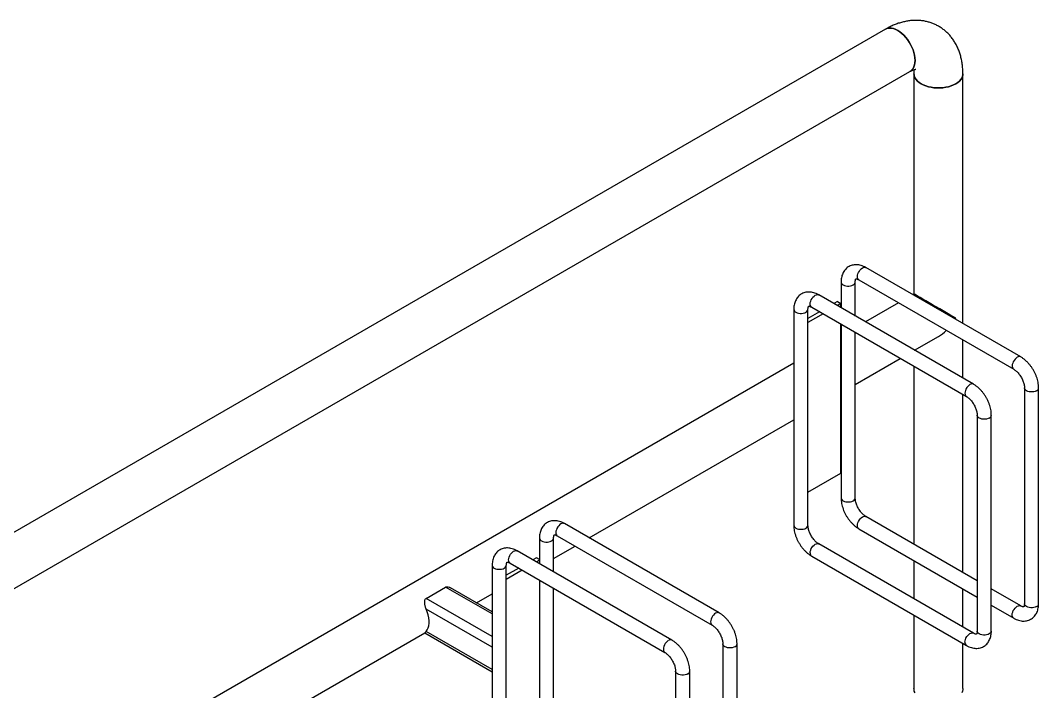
# Model space of a CAD drawing. Header units: millimetres. Extents: x 4169 to 10109, y -3451 to 749.
# Drawn here: x 8571 to 9576, y -792 to -129 of the extents above; entities that cross this region are included whole.
import ezdxf

# ---------------------------------------------------------------- set-up
doc = ezdxf.new("R2010")
doc.units = ezdxf.units.MM

# ---------------------------------------------------------------- blocks, each defined once
blk = doc.blocks.new('izometria')
for p, q in [((-485.8, 2387.8), (-1784.4, 1638.1)), ((-1760.3, 1596.3), (-461.7, 2345.9)), ((-457.8, 2343.7), (-457.8, 2126.3)), ((-409.5, 2097.2), (-409.5, 2343.7)), ((-352.3, 2064.2), (-505.1, 2152.4)), ((-529.7, 2138.1), (-529.7, 2112.7)), ((-515.7, 2104.6), (-515.7, 2138.1)), ((-512.1, 2140.2), (-359.3, 2052.1)), ((-399, 2037.2), (-551.7, 2125.4)), ((-457.8, 2126.3), (-458.9, 2125.7)), ((-576.4, 2111.2), (-576.4, 1898.1)), ((-562.4, 1898.1), (-562.4, 2111.2)), ((-558.7, 2113.3), (-406, 2025.1)), ((-533.3, 2118.9), (-536.9, 2116.9)), ((-529.8, 2116.9), (-533.4, 2114.8)), ((-533.3, 2118.9), (-529.8, 2116.9)), ((-529.8, 2112.7), (-529.8, 2116.9)), ((-472.9, 2117.6), (-505.5, 2098.8)), ((-550.9, 2108.8), (-562.4, 2102.2)), ((-547.4, 2106.7), (-562.4, 2098.1)), ((-529.8, 1949.5), (-529.8, 2096.6)), ((-529.7, 2096.5), (-529.7, 1925)), ((-529.7, 2084.8), (-529.8, 2084.8)), ((-515.7, 1925), (-515.7, 2088.5)), ((-457.2, 2070.9), (-433.6, 2084.5)), ((-409.5, 2043.3), (-409.5, 2081)), ((-515.7, 2037.1), (-471.2, 2062.8)), ((-576.4, 2057.9), (-1194.3, 1701.2)), ((-457.8, 2055), (-457.8, 1879.3)), ((-348.7, 2033.6), (-348.7, 1820.5)), ((-334.7, 1820.5), (-334.7, 2033.6)), ((-529.8, 2029), (-529.7, 2029)), ((-409.5, 1851.4), (-409.5, 2027.1)), ((-778.3, 1885.5), (-576.4, 2002.1)), ((-395.4, 2006.7), (-395.4, 1793.6)), ((-381.4, 1793.6), (-381.4, 2006.7)), ((-562.4, 1930.7), (-529.8, 1949.5)), ((-650, 1811.5), (-802.8, 1899.7)), ((-395.4, 1843.2), (-505.1, 1906.6)), ((-512.1, 1894.5), (-395.4, 1827.1)), ((-827.4, 1885.4), (-827.4, 1860)), ((-813.4, 1851.9), (-813.4, 1885.4)), ((-809.8, 1887.6), (-657, 1799.4)), ((-399, 1791.5), (-551.7, 1879.6)), ((-696.7, 1784.6), (-849.4, 1872.7)), ((-813.4, 1865.3), (-792.3, 1877.5)), ((-856.4, 1860.6), (-703.7, 1772.4)), ((-830.3, 1865.9), (-833.9, 1863.8)), ((-827.4, 1863.4), (-830.4, 1861.7)), ((-827.4, 1864.2), (-830.3, 1865.9)), ((-558.7, 1867.5), (-406, 1779.3)), ((-457.8, 1863.1), (-457.8, 1825.4)), ((-874.1, 1858.5), (-874.1, 1645.4)), ((-860.1, 1645.4), (-860.1, 1858.5)), ((-847.9, 1855.7), (-860.1, 1848.7)), ((-844.4, 1853.7), (-860.1, 1844.6)), ((-827.4, 1843.9), (-827.4, 1672.3)), ((-939.2, 1825.8), (-920, 1836.9)), ((-874.1, 1810.4), (-920, 1836.9)), ((-874.1, 1812.5), (-915.1, 1836.2)), ((-889.4, 1821.4), (-874.1, 1830.2)), ((-813.4, 1672.3), (-813.4, 1835.8)), ((-409.5, 1797.5), (-409.5, 1835.2)), ((-352.3, 1818.4), (-381.4, 1835.2)), ((-874.1, 1788.2), (-939.2, 1825.8)), ((-874.1, 1777.7), (-939.2, 1815.3)), ((-457.8, 1809.2), (-457.8, 1736.8)), ((-381.4, 1819), (-359.3, 1806.3)), ((-1146, 1673.3), (-940.5, 1791.9)), ((-940.7, 1791.8), (-874.1, 1753.3)), ((-874.1, 1755.5), (-939.2, 1793.1)), ((-646.4, 1780.9), (-646.4, 1567.8)), ((-632.4, 1567.8), (-632.4, 1780.9)), ((-409.5, 1736.8), (-409.5, 1781.3)), ((-693, 1754), (-693, 1540.9)), ((-679, 1540.9), (-679, 1754))]:
    blk.add_line(p, q)
at = {"flags": 128}
for points in [[(-485.8, 2387.8), (-485.1, 2388.1), (-483.4, 2388.7), (-481.7, 2388.9), (-479.8, 2388.8), (-477.8, 2388.4), (-475.8, 2387.6), (-473.7, 2386.6), (-471.7, 2385.2), (-469.6, 2383.6), (-467.7, 2381.8), (-465.8, 2379.7), (-464, 2377.5), (-462.4, 2375.1), (-461, 2372.5), (-459.7, 2369.9), (-458.6, 2367.3), (-457.8, 2364.6), (-457.2, 2362), (-456.8, 2359.4), (-456.7, 2357), (-456.8, 2354.7), (-457.2, 2352.6), (-457.8, 2350.6), (-458.6, 2349), (-459.7, 2347.5), (-461, 2346.4), (-461.7, 2345.9)], [(-456.7, 2357), (-456.8, 2359.4), (-457.2, 2362), (-457.8, 2364.6), (-458.6, 2367.3), (-459.7, 2369.9), (-461, 2372.5), (-462.4, 2375.1), (-464, 2377.5), (-465.8, 2379.7), (-467.7, 2381.8), (-469.6, 2383.6), (-471.7, 2385.2), (-473.7, 2386.6), (-475.8, 2387.6), (-477.8, 2388.4), (-479.8, 2388.8), (-481.7, 2388.9), (-483.4, 2388.7), (-485.1, 2388.1), (-485.8, 2387.8)], [(-461.7, 2345.9), (-461, 2346.4), (-459.7, 2347.5), (-458.6, 2349), (-457.8, 2350.6), (-457.2, 2352.6), (-456.8, 2354.7), (-456.7, 2357)], [(-409.5, 2343.7), (-409.5, 2342.8), (-409.9, 2341.2), (-410.6, 2339.5), (-411.6, 2338), (-412.9, 2336.5), (-414.6, 2335.1), (-416.5, 2333.8), (-418.7, 2332.7), (-421.1, 2331.7), (-423.7, 2331), (-426.4, 2330.4), (-429.3, 2330), (-432.1, 2329.8), (-435.1, 2329.8), (-438, 2330), (-440.8, 2330.4), (-443.5, 2331), (-446.1, 2331.7), (-448.5, 2332.7), (-450.7, 2333.8), (-452.6, 2335.1), (-454.3, 2336.5), (-455.6, 2338), (-456.7, 2339.5), (-457.4, 2341.2), (-457.7, 2342.8), (-457.8, 2343.7)], [(-457.8, 2343.7), (-457.7, 2342.8), (-457.4, 2341.2), (-456.7, 2339.5), (-455.6, 2338), (-454.3, 2336.5), (-452.6, 2335.1), (-450.7, 2333.8), (-448.5, 2332.7), (-446.1, 2331.7), (-443.5, 2331), (-440.8, 2330.4), (-438, 2330), (-435.1, 2329.8), (-432.1, 2329.8), (-429.3, 2330), (-426.4, 2330.4), (-423.7, 2331), (-421.1, 2331.7), (-418.7, 2332.7), (-416.5, 2333.8), (-414.6, 2335.1), (-412.9, 2336.5), (-411.6, 2338), (-410.6, 2339.5), (-409.9, 2341.2), (-409.5, 2342.8), (-409.5, 2343.7)], [(-512.1, 2140.2), (-512.4, 2140.5), (-513, 2141.2), (-513.4, 2142.2), (-513.5, 2143.4), (-513.4, 2144.8), (-513, 2146.2), (-512.4, 2147.6), (-511.6, 2149), (-510.7, 2150.2), (-509.7, 2151.2), (-508.6, 2152), (-507.5, 2152.5), (-506.4, 2152.7), (-505.5, 2152.5), (-505.1, 2152.4)], [(-529.7, 2138.1), (-529.7, 2137.7), (-529.3, 2136.8), (-528.6, 2136), (-527.7, 2135.3), (-526.4, 2134.7), (-525, 2134.3), (-523.5, 2134.1), (-521.9, 2134.1), (-520.4, 2134.3), (-519, 2134.7), (-517.8, 2135.3), (-516.8, 2136), (-516.1, 2136.8), (-515.7, 2137.7), (-515.7, 2138.1)], [(-558.7, 2113.3), (-559.1, 2113.6), (-559.7, 2114.3), (-560.1, 2115.3), (-560.2, 2116.5), (-560.1, 2117.8), (-559.7, 2119.3), (-559.1, 2120.7), (-558.3, 2122), (-557.4, 2123.3), (-556.3, 2124.3), (-555.2, 2125.1), (-554.1, 2125.6), (-553.1, 2125.7), (-552.1, 2125.6), (-551.7, 2125.4)], [(-574.3, 2108.3), (-573.1, 2107.8), (-571.7, 2107.4), (-570.2, 2107.2), (-568.6, 2107.2), (-567.1, 2107.4), (-565.6, 2107.8), (-564.4, 2108.3), (-563.4, 2109), (-562.8, 2109.9), (-562.4, 2110.7), (-562.4, 2111.2)], [(-355.8, 2063.8), (-356.9, 2063.1), (-358, 2062), (-358.9, 2060.8), (-359.7, 2059.5), (-360.3, 2058), (-360.7, 2056.6), (-360.8, 2055.3), (-360.7, 2054.1), (-360.3, 2053.1), (-359.7, 2052.3), (-359.3, 2052.1)], [(-402.5, 2036.9), (-403.6, 2036.1), (-404.6, 2035.1), (-405.6, 2033.9), (-406.4, 2032.5), (-407, 2031.1), (-407.3, 2029.7), (-407.4, 2028.3), (-407.3, 2027.1), (-407, 2026.1), (-406.4, 2025.4), (-406, 2025.1)], [(-336.7, 2030.8), (-338, 2030.2), (-339.4, 2029.8), (-340.9, 2029.6), (-342.5, 2029.6), (-344, 2029.8), (-345.4, 2030.2), (-346.6, 2030.8), (-347.6, 2031.5), (-348.3, 2032.3), (-348.6, 2033.2), (-348.7, 2033.6)], [(-383.4, 2003.8), (-384.6, 2003.3), (-386, 2002.9), (-387.6, 2002.7), (-389.1, 2002.7), (-390.7, 2002.9), (-392.1, 2003.3), (-393.3, 2003.8), (-394.3, 2004.5), (-395, 2005.4), (-395.3, 2006.2), (-395.4, 2006.7)], [(-529.7, 1925), (-529.7, 1924.6), (-529.3, 1923.7), (-528.6, 1922.9), (-527.7, 1922.2), (-526.4, 1921.6), (-525, 1921.2), (-523.5, 1921), (-521.9, 1921), (-520.4, 1921.2), (-519, 1921.6), (-517.8, 1922.2), (-516.8, 1922.9), (-516.1, 1923.7), (-515.7, 1924.6), (-515.7, 1925)], [(-802.8, 1899.7), (-803.2, 1899.9), (-804.1, 1900), (-805.2, 1899.8), (-806.3, 1899.3), (-807.4, 1898.6), (-808.4, 1897.5), (-809.3, 1896.3), (-810.1, 1894.9), (-810.7, 1893.5), (-811.1, 1892.1), (-811.2, 1890.8), (-811.1, 1889.6), (-810.7, 1888.6), (-810.1, 1887.8), (-809.8, 1887.6)], [(-512.1, 1894.5), (-512.4, 1894.7), (-513, 1895.5), (-513.4, 1896.5), (-513.5, 1897.7), (-513.4, 1899), (-513, 1900.4), (-512.4, 1901.8), (-511.6, 1903.2), (-510.7, 1904.4), (-509.7, 1905.5), (-508.6, 1906.2), (-507.5, 1906.7), (-506.4, 1906.9), (-505.5, 1906.8), (-505.1, 1906.6)], [(-574.3, 1895.2), (-573.1, 1894.6), (-571.7, 1894.3), (-570.2, 1894.1), (-568.6, 1894.1), (-567.1, 1894.3), (-565.6, 1894.6), (-564.4, 1895.2), (-563.4, 1895.9), (-562.8, 1896.7), (-562.4, 1897.6), (-562.4, 1898.1)], [(-825.3, 1882.6), (-824.1, 1882), (-822.7, 1881.6), (-821.2, 1881.4), (-819.6, 1881.4), (-818.1, 1881.6), (-816.7, 1882), (-815.4, 1882.6), (-814.5, 1883.3), (-813.8, 1884.1), (-813.4, 1885), (-813.4, 1885.4)], [(-560.2, 1870.7), (-560.1, 1872.1), (-559.7, 1873.5), (-559.1, 1874.9), (-558.3, 1876.3), (-557.4, 1877.5), (-556.3, 1878.5), (-555.2, 1879.3), (-554.1, 1879.8), (-553.1, 1880), (-552.1, 1879.8), (-551.7, 1879.6)], [(-856.4, 1860.6), (-856.8, 1860.9), (-857.4, 1861.6), (-857.7, 1862.6), (-857.9, 1863.8), (-857.7, 1865.2), (-857.4, 1866.6), (-856.8, 1868), (-856, 1869.4), (-855.1, 1870.6), (-854, 1871.6), (-852.9, 1872.4), (-851.8, 1872.9), (-850.8, 1873.1), (-849.8, 1872.9), (-849.4, 1872.7)], [(-874.1, 1858.5), (-874, 1858.1), (-873.7, 1857.2), (-873, 1856.4), (-872, 1855.7), (-870.8, 1855.1), (-869.4, 1854.7), (-867.8, 1854.5), (-866.3, 1854.5), (-864.8, 1854.7), (-863.3, 1855.1), (-862.1, 1855.7), (-861.1, 1856.4), (-860.5, 1857.2), (-860.1, 1858.1), (-860.1, 1858.5)], [(-336.7, 1817.7), (-338, 1817.1), (-339.4, 1816.7), (-340.9, 1816.5), (-342.5, 1816.5), (-344, 1816.7), (-345.4, 1817.1), (-346.6, 1817.7), (-347.6, 1818.4), (-348.3, 1819.2), (-348.6, 1820.1), (-348.7, 1820.5)], [(-939.2, 1793.1), (-938.1, 1794.7), (-937.2, 1796.6), (-936.6, 1798.8), (-936.3, 1801.2), (-936.3, 1803.8), (-936.6, 1806.6), (-937.2, 1809.5), (-938.1, 1812.4), (-939.2, 1815.3)], [(-650, 1811.5), (-650.4, 1811.7), (-651.4, 1811.8), (-652.4, 1811.7), (-653.5, 1811.2), (-654.6, 1810.4), (-655.7, 1809.4), (-656.6, 1808.1), (-657.4, 1806.8), (-658, 1805.4), (-658.3, 1803.9), (-658.5, 1802.6), (-658.3, 1801.4), (-658, 1800.4), (-657.4, 1799.6), (-657, 1799.4)], [(-359.3, 1806.3), (-359.7, 1806.5), (-360.3, 1807.3), (-360.7, 1808.3), (-360.8, 1809.5), (-360.7, 1810.8), (-360.3, 1812.2), (-359.7, 1813.7), (-358.9, 1815), (-358, 1816.3), (-356.9, 1817.3), (-355.8, 1818.1), (-354.7, 1818.6), (-353.7, 1818.7), (-352.7, 1818.6), (-352.3, 1818.4)], [(-407.4, 1782.5), (-407.3, 1783.9), (-407, 1785.3), (-406.4, 1786.7), (-405.6, 1788.1), (-404.6, 1789.3), (-403.6, 1790.3), (-402.5, 1791.1), (-401.4, 1791.6), (-400.3, 1791.8), (-399.4, 1791.7), (-399, 1791.5)], [(-381.4, 1793.6), (-381.4, 1793.1), (-381.7, 1792.2), (-382.4, 1791.4), (-383.4, 1790.7), (-384.6, 1790.1), (-386, 1789.8), (-387.6, 1789.6), (-389.1, 1789.6), (-390.7, 1789.8), (-392.1, 1790.1), (-393.3, 1790.7), (-394.3, 1791.4), (-395, 1792.2), (-395.3, 1793.1), (-395.4, 1793.6)], [(-700.2, 1784.2), (-701.3, 1783.4), (-702.3, 1782.4), (-703.3, 1781.2), (-704.1, 1779.8), (-704.6, 1778.4), (-705, 1777), (-705.1, 1775.6), (-705, 1774.4), (-704.6, 1773.4), (-704.1, 1772.7), (-703.7, 1772.4)], [(-634.4, 1778.1), (-635.7, 1777.5), (-637.1, 1777.1), (-638.6, 1776.9), (-640.2, 1776.9), (-641.7, 1777.1), (-643.1, 1777.5), (-644.3, 1778.1), (-645.3, 1778.8), (-646, 1779.6), (-646.3, 1780.5), (-646.4, 1780.9)], [(-681.1, 1751.2), (-682.3, 1750.6), (-683.7, 1750.2), (-685.3, 1750), (-686.8, 1750), (-688.4, 1750.2), (-689.8, 1750.6), (-691, 1751.2), (-692, 1751.9), (-692.7, 1752.7), (-693, 1753.6), (-693, 1754)], [(-409.5, 1736.8), (-409.5, 1735.9), (-409.9, 1734.3), (-410.6, 1732.6)], [(-456.7, 1732.6), (-457.4, 1734.3), (-457.7, 1735.9), (-457.8, 1736.8)]]:
    blk.add_lwpolyline(points, dxfattribs=at)
for centre, start, end in [((-572.9, 2111.5), 184.7179, 246.4199), ((-353.8, 2061.1), 64.9572, 126.3889), ((-400.5, 2034.1), 64.9572, 126.3889), ((-338.1, 2033.9), 293.6028, 355.0425), ((-384.8, 2007), 293.6028, 355.0425), ((-572.9, 1898.4), 184.9193, 246.4008), ((-824, 1885.7), 184.7179, 246.4199), ((-556.8, 1870.3), 173.6038, 235.084), ((-338.1, 1820.8), 293.5992, 355.0807), ((-698.1, 1781.4), 64.9572, 126.3889), ((-635.8, 1781.2), 293.6028, 355.0425), ((-404, 1782.2), 173.6074, 235.046), ((-682.5, 1754.3), 293.6028, 355.0425)]:
    blk.add_arc(centre, 3.44, start, end)
for major_axis, ratio, start_param, end_param in [((24.1, -13.9), 0.00007, 0.785439, 3.141552), ((17.1, 29.6), 0.577335, 4.679813, 4.71243), ((17.1, 29.6), 0.577335, 3.92695, 4.254014)]:
    blk.add_ellipse((-433.6, 2112.4), major_axis=major_axis, ratio=ratio, start_param=start_param, end_param=end_param)
for points, knots in [([(-409.5, 2343.7), (-409.5, 2344.6), (-409.5, 2347), (-409.8, 2351), (-410.4, 2355.5), (-411.3, 2359.9), (-412.5, 2364.1), (-413.9, 2368.1), (-415.7, 2371.9), (-417.7, 2375.4), (-420, 2378.7), (-422.4, 2381.8), (-425.1, 2384.5), (-428, 2387), (-431, 2389.2), (-434.2, 2391.1), (-437.5, 2392.8), (-440.9, 2394.1), (-444.4, 2395.1), (-448.1, 2395.9), (-451.8, 2396.4), (-455.5, 2396.5), (-459.4, 2396.4), (-463.3, 2396), (-467.2, 2395.2), (-471.2, 2394.2), (-475.2, 2392.9), (-479.2, 2391.2), (-482.7, 2389.5), (-484.9, 2388.3), (-485.8, 2387.8)], [0, 0, 0, 0, 0.022947, 0.063691, 0.104369, 0.144662, 0.184389, 0.2234, 0.261607, 0.298983, 0.335558, 0.371401, 0.406609, 0.441292, 0.475564, 0.509546, 0.543356, 0.577087, 0.610853, 0.644776, 0.678979, 0.713583, 0.7487, 0.784432, 0.820857, 0.858019, 0.89592, 0.934508, 0.973685, 1, 1, 1, 1]), ([(-461.7, 2345.9), (-461.4, 2346.1), (-460.6, 2346.6), (-459.4, 2347.1), (-458.1, 2347.6), (-457.1, 2347.9), (-456.4, 2348.1), (-455.9, 2348.2), (-455.8, 2348.2), (-455.8, 2348.2), (-455.8, 2348.2)], [0, 0, 0, 0, 0.079733, 0.227605, 0.374743, 0.521819, 0.669812, 0.820353, 0.975847, 1, 1, 1, 1]), ([(-458.1, 2347.6), (-458, 2347.3), (-457.9, 2346.6), (-457.8, 2345.2), (-457.8, 2344.2), (-457.8, 2343.7)], [0, 0, 0, 0, 0.319289, 0.695696, 1, 1, 1, 1]), ([(-505.1, 2152.4), (-505.5, 2152.6), (-506.7, 2153.3), (-508.7, 2154.1), (-511.1, 2154.8), (-513.4, 2155.2), (-515.6, 2155.3), (-517.7, 2155), (-519.9, 2154.4), (-521.8, 2153.6), (-523.6, 2152.4), (-525.1, 2151), (-526.5, 2149.4), (-527.6, 2147.6), (-528.5, 2145.6), (-529.1, 2143.5), (-529.6, 2141.2), (-529.7, 2139.3), (-529.7, 2138.3), (-529.7, 2138.1)], [0, 0, 0, 0, 0.039273, 0.110457, 0.181372, 0.243288, 0.303227, 0.368011, 0.430587, 0.491301, 0.55083, 0.609824, 0.668885, 0.728744, 0.790053, 0.853304, 0.918696, 0.985049, 1, 1, 1, 1]), ([(-515.7, 2138.1), (-515.7, 2138.3), (-515.7, 2139), (-515.6, 2139.8), (-515.4, 2140.6), (-515.2, 2141.1), (-515, 2141.2), (-515, 2141.2), (-515, 2141.2)], [0, 0, 0, 0, 0.099448, 0.285744, 0.471432, 0.65914, 0.854601, 1, 1, 1, 1]), ([(-515.1, 2141.2), (-515.1, 2141.2), (-515.1, 2141.2), (-514.8, 2141.2), (-514.3, 2141.2), (-513.6, 2141), (-512.8, 2140.6), (-512.2, 2140.3), (-512.1, 2140.2)], [0, 0, 0, 0, 0.159469, 0.35353, 0.534506, 0.724428, 0.910354, 1, 1, 1, 1]), ([(-551.7, 2125.4), (-552.2, 2125.7), (-553.4, 2126.3), (-555.4, 2127.2), (-557.8, 2127.9), (-560, 2128.3), (-562.2, 2128.3), (-564.4, 2128.1), (-566.5, 2127.5), (-568.5, 2126.6), (-570.2, 2125.5), (-571.8, 2124.1), (-573.1, 2122.5), (-574.2, 2120.7), (-575.1, 2118.7), (-575.8, 2116.5), (-576.2, 2114.2), (-576.4, 2112.4), (-576.4, 2111.4), (-576.4, 2111.2)], [0, 0, 0, 0, 0.039273, 0.1104567, 0.181372, 0.2432877, 0.3032275, 0.3680108, 0.4305867, 0.4913011, 0.5508304, 0.6098243, 0.6688854, 0.7287437, 0.7900528, 0.8533037, 0.9186956, 0.985049, 1, 1, 1, 1]), ([(-562.4, 2111.2), (-562.4, 2111.4), (-562.4, 2112), (-562.2, 2112.9), (-562, 2113.7), (-561.8, 2114.1), (-561.7, 2114.3), (-561.7, 2114.3), (-561.7, 2114.3)], [0, 0, 0, 0, 0.0994477, 0.2857436, 0.4714319, 0.6591397, 0.8546007, 1, 1, 1, 1]), ([(-561.8, 2114.3), (-561.8, 2114.3), (-561.8, 2114.3), (-561.5, 2114.3), (-561, 2114.2), (-560.2, 2114), (-559.4, 2113.7), (-558.9, 2113.4), (-558.7, 2113.3)], [0, 0, 0, 0, 0.159469, 0.35353, 0.534506, 0.724428, 0.910354, 1, 1, 1, 1]), ([(-334.7, 2033.6), (-334.7, 2034.1), (-334.7, 2035.5), (-335, 2037.8), (-335.5, 2040.5), (-336.2, 2043.3), (-337.2, 2046), (-338.4, 2048.6), (-339.8, 2051.2), (-341.4, 2053.7), (-343.1, 2056), (-345, 2058.2), (-347, 2060.2), (-349.1, 2062), (-350.9, 2063.3), (-352, 2064), (-352.3, 2064.2)], [0, 0, 0, 0, 0.043209, 0.1204665, 0.1975842, 0.2744827, 0.3510708, 0.4273978, 0.5035846, 0.5797865, 0.6561431, 0.7328066, 0.8099533, 0.8877387, 0.966255, 1, 1, 1, 1]), ([(-359.3, 2052.1), (-359.1, 2051.9), (-358.5, 2051.6), (-357.5, 2050.8), (-356.3, 2049.7), (-355, 2048.4), (-353.7, 2046.9), (-352.6, 2045.2), (-351.5, 2043.5), (-350.6, 2041.6), (-349.8, 2039.7), (-349.3, 2037.9), (-348.9, 2036.2), (-348.7, 2034.8), (-348.7, 2034), (-348.7, 2033.6)], [0, 0, 0, 0, 0.04127, 0.119693, 0.199328, 0.280344, 0.362511, 0.445513, 0.528997, 0.6126, 0.69586, 0.778406, 0.859913, 0.940117, 1, 1, 1, 1]), ([(-381.4, 2006.7), (-381.4, 2007.2), (-381.4, 2008.6), (-381.6, 2010.9), (-382.2, 2013.6), (-382.9, 2016.3), (-383.9, 2019), (-385.1, 2021.7), (-386.5, 2024.3), (-388, 2026.7), (-389.8, 2029.1), (-391.6, 2031.3), (-393.6, 2033.3), (-395.8, 2035.1), (-397.6, 2036.4), (-398.7, 2037), (-399, 2037.2)], [0, 0, 0, 0, 0.043209, 0.120466, 0.197584, 0.274483, 0.351071, 0.427398, 0.503585, 0.579787, 0.656143, 0.732807, 0.809953, 0.887739, 0.966255, 1, 1, 1, 1]), ([(-406, 2025.1), (-405.8, 2025), (-405.2, 2024.7), (-404.2, 2023.9), (-402.9, 2022.8), (-401.6, 2021.5), (-400.4, 2020), (-399.2, 2018.3), (-398.2, 2016.5), (-397.3, 2014.7), (-396.5, 2012.8), (-395.9, 2011), (-395.6, 2009.3), (-395.4, 2007.8), (-395.4, 2007), (-395.4, 2006.7)], [0, 0, 0, 0, 0.04127, 0.119693, 0.199328, 0.280344, 0.362511, 0.445513, 0.528997, 0.6126, 0.69586, 0.778406, 0.859913, 0.940117, 1, 1, 1, 1]), ([(-529.7, 1925), (-529.7, 1924.5), (-529.7, 1923.1), (-529.4, 1920.8), (-528.9, 1918.1), (-528.1, 1915.4), (-527.2, 1912.7), (-526, 1910), (-524.6, 1907.4), (-523, 1905), (-521.3, 1902.6), (-519.4, 1900.4), (-517.4, 1898.4), (-515.3, 1896.6), (-513.5, 1895.3), (-512.4, 1894.7), (-512.1, 1894.5)], [0, 0, 0, 0, 0.043209, 0.120466, 0.197584, 0.274483, 0.351071, 0.427398, 0.503585, 0.579787, 0.656143, 0.732807, 0.809953, 0.887739, 0.966255, 1, 1, 1, 1]), ([(-505.1, 1906.6), (-505.3, 1906.7), (-505.8, 1907), (-506.9, 1907.8), (-508.1, 1908.9), (-509.4, 1910.2), (-510.7, 1911.7), (-511.8, 1913.4), (-512.9, 1915.2), (-513.8, 1917), (-514.5, 1918.9), (-515.1, 1920.7), (-515.5, 1922.4), (-515.7, 1923.9), (-515.7, 1924.7), (-515.7, 1925)], [0, 0, 0, 0, 0.04127, 0.119693, 0.199328, 0.280344, 0.362511, 0.445513, 0.528997, 0.6126, 0.69586, 0.778406, 0.859913, 0.940117, 1, 1, 1, 1]), ([(-802.8, 1899.7), (-803.2, 1899.9), (-804.4, 1900.6), (-806.4, 1901.5), (-808.8, 1902.2), (-811, 1902.5), (-813.2, 1902.6), (-815.4, 1902.3), (-817.5, 1901.8), (-819.5, 1900.9), (-821.3, 1899.7), (-822.8, 1898.3), (-824.1, 1896.7), (-825.3, 1894.9), (-826.2, 1893), (-826.8, 1890.8), (-827.3, 1888.5), (-827.4, 1886.7), (-827.4, 1885.6), (-827.4, 1885.4)], [0, 0, 0, 0, 0.039273, 0.1104567, 0.181372, 0.2432877, 0.3032275, 0.3680108, 0.4305867, 0.4913011, 0.5508304, 0.6098243, 0.6688854, 0.7287437, 0.7900528, 0.8533037, 0.9186956, 0.985049, 1, 1, 1, 1]), ([(-576.4, 1898.1), (-576.4, 1897.6), (-576.3, 1896.2), (-576.1, 1893.9), (-575.6, 1891.2), (-574.8, 1888.4), (-573.8, 1885.7), (-572.6, 1883.1), (-571.3, 1880.5), (-569.7, 1878), (-568, 1875.7), (-566.1, 1873.5), (-564.1, 1871.5), (-562, 1869.7), (-560.2, 1868.4), (-559.1, 1867.7), (-558.7, 1867.5)], [0, 0, 0, 0, 0.043209, 0.120466, 0.197584, 0.274483, 0.351071, 0.427398, 0.503585, 0.579787, 0.656143, 0.732807, 0.809953, 0.887739, 0.966255, 1, 1, 1, 1]), ([(-551.7, 1879.6), (-551.9, 1879.8), (-552.5, 1880.1), (-553.5, 1880.9), (-554.8, 1882), (-556.1, 1883.3), (-557.3, 1884.8), (-558.5, 1886.5), (-559.5, 1888.2), (-560.5, 1890.1), (-561.2, 1892), (-561.8, 1893.8), (-562.2, 1895.5), (-562.3, 1896.9), (-562.4, 1897.7), (-562.4, 1898.1)], [0, 0, 0, 0, 0.04127, 0.119693, 0.199328, 0.280344, 0.362511, 0.445513, 0.528997, 0.6126, 0.69586, 0.778406, 0.859913, 0.940117, 1, 1, 1, 1]), ([(-813.4, 1885.4), (-813.4, 1885.7), (-813.4, 1886.3), (-813.3, 1887.2), (-813.1, 1887.9), (-812.9, 1888.4), (-812.7, 1888.6), (-812.7, 1888.6), (-812.7, 1888.6)], [0, 0, 0, 0, 0.099448, 0.285744, 0.471432, 0.65914, 0.854601, 1, 1, 1, 1]), ([(-812.8, 1888.5), (-812.8, 1888.5), (-812.8, 1888.5), (-812.5, 1888.6), (-812, 1888.5), (-811.3, 1888.3), (-810.5, 1887.9), (-809.9, 1887.7), (-809.8, 1887.6)], [0, 0, 0, 0, 0.159469, 0.35353, 0.534506, 0.724428, 0.910354, 1, 1, 1, 1]), ([(-849.4, 1872.7), (-849.9, 1873), (-851.1, 1873.6), (-853.1, 1874.5), (-855.5, 1875.2), (-857.7, 1875.6), (-859.9, 1875.6), (-862.1, 1875.4), (-864.2, 1874.8), (-866.2, 1873.9), (-867.9, 1872.8), (-869.5, 1871.4), (-870.8, 1869.8), (-871.9, 1868), (-872.8, 1866), (-873.5, 1863.9), (-873.9, 1861.5), (-874.1, 1859.7), (-874.1, 1858.7), (-874.1, 1858.5)], [0, 0, 0, 0, 0.039273, 0.110457, 0.181372, 0.243288, 0.303227, 0.368011, 0.430587, 0.491301, 0.55083, 0.609824, 0.668885, 0.728744, 0.790053, 0.853304, 0.918696, 0.985049, 1, 1, 1, 1]), ([(-860.1, 1858.5), (-860.1, 1858.7), (-860, 1859.4), (-859.9, 1860.2), (-859.7, 1861), (-859.5, 1861.4), (-859.4, 1861.6), (-859.4, 1861.6), (-859.4, 1861.6)], [0, 0, 0, 0, 0.0994477, 0.2857436, 0.4714319, 0.6591397, 0.8546007, 1, 1, 1, 1]), ([(-859.4, 1861.6), (-859.4, 1861.6), (-859.4, 1861.6), (-859.2, 1861.6), (-858.7, 1861.6), (-857.9, 1861.3), (-857.1, 1861), (-856.6, 1860.7), (-856.4, 1860.6)], [0, 0, 0, 0, 0.159469, 0.35353, 0.534506, 0.724428, 0.910354, 1, 1, 1, 1]), ([(-920, 1836.9), (-919.7, 1837), (-918.9, 1837.3), (-917.2, 1837.1), (-915.8, 1836.8), (-915.1, 1836.2), (-915.1, 1836.2)], [0, 0, 0, 0, 0.2298729, 0.5221154, 0.9798438, 1, 1, 1, 1]), ([(-939.2, 1815.3), (-939.4, 1815.8), (-939.6, 1816.3), (-939.9, 1817.2), (-940.1, 1817.7), (-940.3, 1818.7), (-940.4, 1819.1), (-940.6, 1820.1), (-940.7, 1820.6), (-940.7, 1821.5), (-940.7, 1822), (-940.7, 1822.9), (-940.7, 1823.4), (-940.5, 1824.2), (-940.3, 1824.6), (-939.9, 1825.3), (-939.6, 1825.6), (-939.2, 1825.8)], [0, 0, 0, 0, 0.125, 0.125, 0.25, 0.25, 0.375, 0.375, 0.5, 0.5, 0.625, 0.625, 0.75, 0.75, 0.875, 0.875, 1, 1, 1, 1]), ([(-359.3, 1806.3), (-358.9, 1806), (-357.7, 1805.4), (-355.6, 1804.5), (-353.3, 1803.8), (-351, 1803.4), (-348.8, 1803.4), (-346.7, 1803.6), (-344.5, 1804.2), (-342.6, 1805.1), (-340.8, 1806.2), (-339.3, 1807.6), (-337.9, 1809.2), (-336.8, 1811), (-335.9, 1813), (-335.3, 1815.2), (-334.8, 1817.5), (-334.7, 1819.3), (-334.7, 1820.3), (-334.7, 1820.5)], [0, 0, 0, 0, 0.039273, 0.110457, 0.181372, 0.243288, 0.303227, 0.368011, 0.430587, 0.491301, 0.55083, 0.609824, 0.668885, 0.728744, 0.790053, 0.853304, 0.918696, 0.985049, 1, 1, 1, 1]), ([(-348.7, 1820.5), (-348.7, 1820.3), (-348.7, 1819.7), (-348.8, 1818.8), (-349, 1818), (-349.2, 1817.6), (-349.4, 1817.4), (-349.4, 1817.4), (-349.4, 1817.4)], [0, 0, 0, 0, 0.099448, 0.285744, 0.471432, 0.65914, 0.854601, 1, 1, 1, 1]), ([(-632.4, 1780.9), (-632.4, 1781.4), (-632.4, 1782.8), (-632.7, 1785.1), (-633.2, 1787.8), (-633.9, 1790.6), (-634.9, 1793.3), (-636.1, 1795.9), (-637.5, 1798.5), (-639.1, 1801), (-640.8, 1803.3), (-642.6, 1805.5), (-644.6, 1807.6), (-646.8, 1809.4), (-648.6, 1810.7), (-649.7, 1811.3), (-650, 1811.5)], [0, 0, 0, 0, 0.043209, 0.120466, 0.197584, 0.274483, 0.351071, 0.427398, 0.503585, 0.579787, 0.656143, 0.732807, 0.809953, 0.887739, 0.966255, 1, 1, 1, 1]), ([(-349.3, 1817.4), (-349.3, 1817.4), (-349.3, 1817.4), (-349.5, 1817.4), (-350.1, 1817.5), (-350.8, 1817.7), (-351.6, 1818), (-352.2, 1818.3), (-352.3, 1818.4)], [0, 0, 0, 0, 0.159469, 0.35353, 0.534506, 0.724428, 0.910354, 1, 1, 1, 1]), ([(-657, 1799.4), (-656.8, 1799.3), (-656.2, 1798.9), (-655.2, 1798.2), (-653.9, 1797.1), (-652.7, 1795.7), (-651.4, 1794.2), (-650.3, 1792.6), (-649.2, 1790.8), (-648.3, 1788.9), (-647.5, 1787.1), (-647, 1785.3), (-646.6, 1783.5), (-646.4, 1782.1), (-646.4, 1781.3), (-646.4, 1780.9)], [0, 0, 0, 0, 0.04127, 0.119693, 0.199328, 0.280344, 0.362511, 0.445513, 0.528997, 0.6126, 0.69586, 0.778406, 0.859913, 0.940117, 1, 1, 1, 1]), ([(-940.4, 1792), (-940.4, 1792), (-940.2, 1792.1), (-939.6, 1792.7), (-939.2, 1793.1)], [0, 0, 0, 0, 0.382106, 1, 1, 1, 1]), ([(-406, 1779.3), (-405.6, 1779.1), (-404.4, 1778.4), (-402.3, 1777.6), (-400, 1776.9), (-397.7, 1776.5), (-395.5, 1776.4), (-393.3, 1776.7), (-391.2, 1777.3), (-389.2, 1778.1), (-387.5, 1779.3), (-385.9, 1780.7), (-384.6, 1782.3), (-383.5, 1784.1), (-382.6, 1786.1), (-381.9, 1788.2), (-381.5, 1790.5), (-381.4, 1792.4), (-381.4, 1793.4), (-381.4, 1793.6)], [0, 0, 0, 0, 0.039273, 0.110457, 0.181372, 0.243288, 0.303227, 0.368011, 0.430587, 0.491301, 0.55083, 0.609824, 0.668885, 0.728744, 0.790053, 0.853304, 0.918696, 0.985049, 1, 1, 1, 1]), ([(-396, 1790.5), (-396, 1790.5), (-396, 1790.5), (-396.2, 1790.5), (-396.7, 1790.5), (-397.5, 1790.7), (-398.3, 1791.1), (-398.8, 1791.4), (-399, 1791.5)], [0, 0, 0, 0, 0.159469, 0.35353, 0.534506, 0.724428, 0.910354, 1, 1, 1, 1]), ([(-395.4, 1793.6), (-395.4, 1793.3), (-395.4, 1792.7), (-395.5, 1791.9), (-395.7, 1791.1), (-395.9, 1790.6), (-396, 1790.5), (-396, 1790.5), (-396, 1790.5)], [0, 0, 0, 0, 0.099448, 0.285744, 0.471432, 0.65914, 0.854601, 1, 1, 1, 1]), ([(-679, 1754), (-679.1, 1754.5), (-679.1, 1755.9), (-679.3, 1758.2), (-679.8, 1760.9), (-680.6, 1763.6), (-681.6, 1766.3), (-682.8, 1769), (-684.2, 1771.6), (-685.7, 1774.1), (-687.4, 1776.4), (-689.3, 1778.6), (-691.3, 1780.6), (-693.4, 1782.4), (-695.3, 1783.7), (-696.4, 1784.4), (-696.7, 1784.6)], [0, 0, 0, 0, 0.043209, 0.120466, 0.197584, 0.274483, 0.351071, 0.427398, 0.503585, 0.579787, 0.656143, 0.732807, 0.809953, 0.887739, 0.966255, 1, 1, 1, 1]), ([(-703.7, 1772.4), (-703.5, 1772.3), (-702.9, 1772), (-701.9, 1771.2), (-700.6, 1770.1), (-699.3, 1768.8), (-698.1, 1767.3), (-696.9, 1765.6), (-695.9, 1763.8), (-695, 1762), (-694.2, 1760.1), (-693.6, 1758.3), (-693.3, 1756.6), (-693.1, 1755.1), (-693.1, 1754.3), (-693, 1754)], [0, 0, 0, 0, 0.04127, 0.119693, 0.199328, 0.280344, 0.362511, 0.445513, 0.528997, 0.6126, 0.69586, 0.778406, 0.859913, 0.940117, 1, 1, 1, 1])]:
    blk.add_open_spline(points, degree=3, knots=knots)

msp = doc.modelspace()

# ---------------------------------------------------------------- block references
msp.add_blockref('izometria', (9911.14, -2525.68))

doc.saveas('drawing.dxf')
